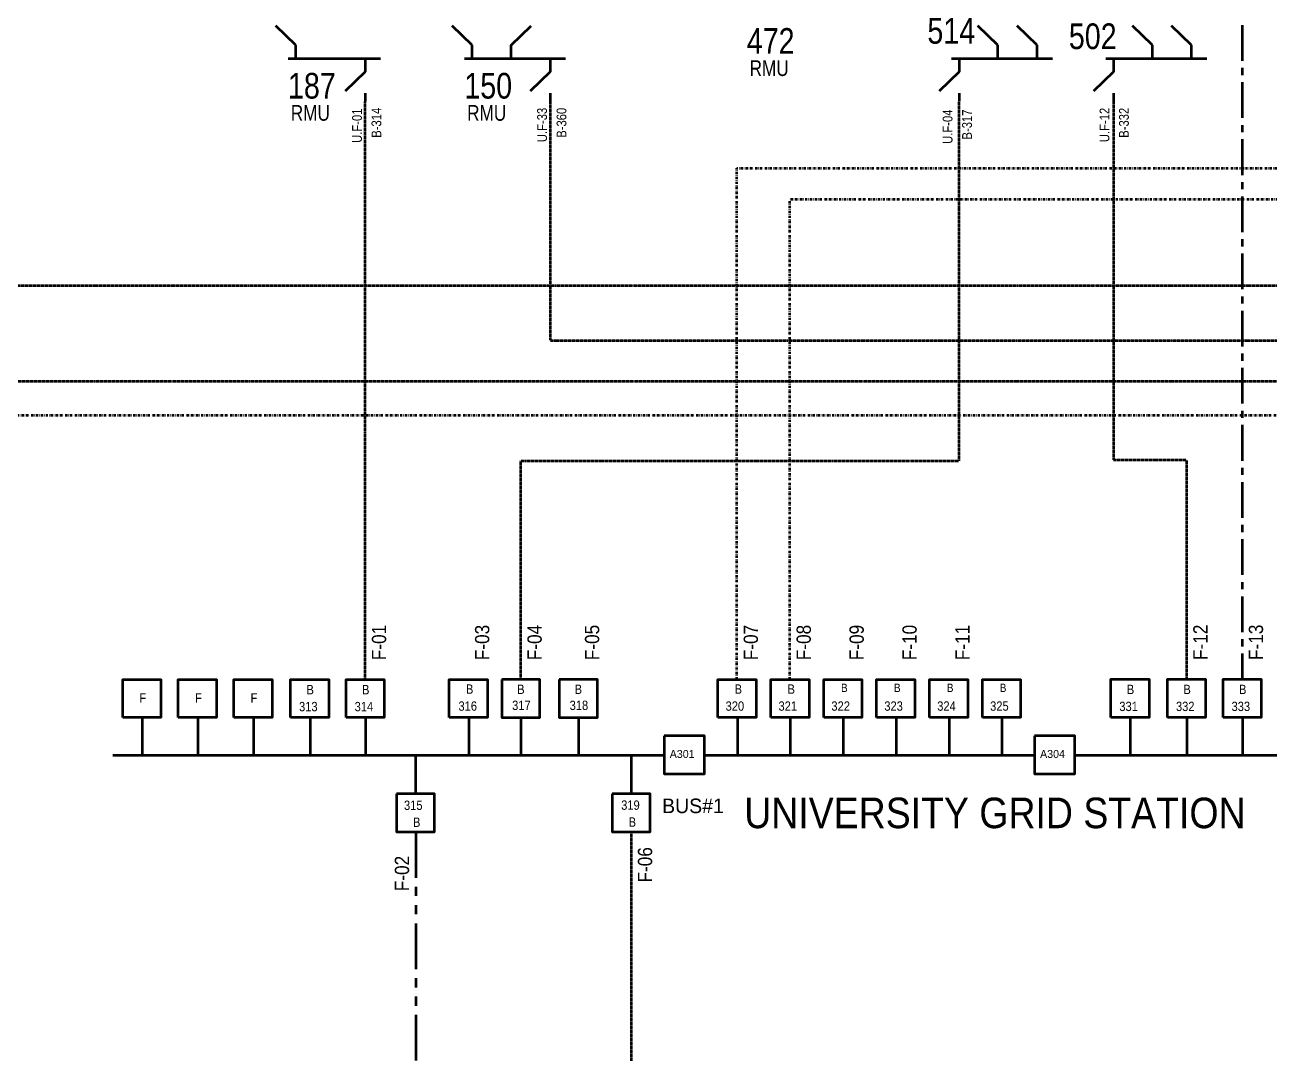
# Model space of a CAD drawing. Header units: metres. Extents: x 65984 to 144644, y -19036 to 23726.
# Drawn here: x 109107.8 to 109543.9, y 19813.6 to 20173.9 of the extents above; entities that cross this region are included whole.
import ezdxf
from ezdxf.enums import TextEntityAlignment as Align

# ---------------------------------------------------------------- set-up
doc = ezdxf.new("R2010")
doc.units = ezdxf.units.M
doc.header["$MEASUREMENT"] = 0
for name, pattern in [('( Center )', [2, 1.25, -0.25, 0.25, -0.25]), ('( Phantom )', [2.5, 1.25, -0.25, 0.25, -0.25, 0.25, -0.25]), ('DGN Style 3', [0.013877, 0, -0.013877]), ('DGN Style 4', [1.6, 0.8, -0.4, 0, -0.4])]:
    doc.linetypes.add(name, pattern=pattern)
for name, color, linetype, lineweight in [('d_eos', 111, 'Continuous', 40), ('d_eos no', 121, 'Continuous', 40), ('d_switch', 95, 'Continuous', 40), ('d_ug cable', 95, 'Continuous', 40), ('FDR  2  19', 172, 'Continuous', 40), ('GRID STATION  04', 7, 'Continuous', 40), ('GRID STATION 01', 7, 'Continuous', 40)]:
    doc.layers.add(name, color=color, linetype=linetype, lineweight=lineweight)
doc.styles.add('NASKHF', font='naskhf.shx', dxfattribs={"height": 8})
doc.styles.add('Style-Arial', font='arial.ttf')
doc.styles.add('Style-ENGINEERING', font='ENGINEERING.shx')
doc.styles.add('Style-msdefault', font='msdefault.shx')

msp = doc.modelspace()

# ---------------------------------------------------------------- linework, layer by layer
at = {"layer": 'd_eos', "color": 7, "linetype": 'Continuous', "lineweight": 211, "ltscale": 0.638341}
for p, q in [((109202.66, 20166.76), (109195.65, 20173.56)), ((109264.41, 20166.76), (109257.41, 20173.56)), ((109278.03, 20166.76), (109285.03, 20173.55)), ((109448.53, 20166.76), (109441.53, 20173.56)), ((109462.25, 20166.76), (109455.25, 20173.56)), ((109502.63, 20166.76), (109495.63, 20173.56)), ((109516.35, 20166.76), (109509.35, 20173.56)), ((109202.65, 20162.11), (109202.66, 20166.76)), ((109264.41, 20162.11), (109264.41, 20166.76)), ((109278.03, 20162.11), (109278.03, 20166.76)), ((109448.53, 20162.11), (109448.53, 20166.76)), ((109462.25, 20162.11), (109462.25, 20166.76)), ((109502.63, 20162.11), (109502.63, 20166.76)), ((109516.35, 20162.11), (109516.35, 20166.76)), ((109199.99, 20162.11), (109232.31, 20162.11)), ((109226.94, 20162.11), (109226.94, 20157.46)), ((109261.74, 20162.11), (109297.12, 20162.11)), ((109291.75, 20162.11), (109291.75, 20157.46)), ((109432.25, 20162.11), (109467.62, 20162.11)), ((109434.91, 20162.11), (109434.91, 20157.46)), ((109486.35, 20162.11), (109521.72, 20162.11)), ((109489.01, 20162.11), (109489.01, 20157.46)), ((109226.94, 20157.46), (109219.94, 20150.66)), ((109291.75, 20157.46), (109284.75, 20150.66)), ((109434.91, 20157.46), (109427.91, 20150.67)), ((109489.01, 20157.46), (109482.01, 20150.67)), ((109226.94, 20150.02), (109226.94, 20147.19)), ((109291.75, 20150.02), (109291.75, 20147.19)), ((109434.92, 20150.02), (109434.92, 20147.19)), ((109489.01, 20150.02), (109489.01, 20147.19))]:
    msp.add_line(p, q, dxfattribs=at)
at = {"layer": 'd_ug cable', "color": 121, "linetype": '( Center )', "lineweight": 158, "ltscale": 10, "flags": 128}
msp.add_lwpolyline([(109318.3, 20478.08), (109534.06, 20478.08), (109534.06, 19944.88)], dxfattribs=at)
at = {"layer": 'd_ug cable', "color": 5, "linetype": 'DGN Style 4', "lineweight": 53, "flags": 128}
msp.add_lwpolyline([(109357.15, 19944.8), (109357.15, 20123.76), (109550.15, 20123.76), (109550.15, 20178.64), (109585.42, 20178.64)], dxfattribs=at)
at = {"layer": 'd_ug cable', "color": 3, "linetype": 'DGN Style 3', "lineweight": 100, "flags": 128}
msp.add_lwpolyline([(109226.94, 19944.8), (109226.94, 20147.19), (109226.94, 20147.19), (109226.94, 20147.19)], dxfattribs=at)
at = {"layer": 'd_ug cable', "color": 234, "linetype": 'DGN Style 3', "lineweight": 100, "flags": 128}
msp.add_lwpolyline([(109281.43, 19944.8), (109281.43, 20021.24), (109434.92, 20021.24), (109434.92, 20147.19)], dxfattribs=at)
at = {"layer": 'd_ug cable', "color": 5, "linetype": 'DGN Style 3', "lineweight": 100, "flags": 128}
msp.add_lwpolyline([(109489.01, 20147.19), (109489.01, 20021.59), (109514.59, 20021.59), (109514.59, 19944.88)], dxfattribs=at)
at = {"layer": 'd_ug cable', "color": 121, "linetype": 'DGN Style 4', "lineweight": 53, "flags": 128}
msp.add_lwpolyline([(109375.68, 19944.8), (109375.68, 20112.9), (109591.41, 20112.9)], dxfattribs=at)
at = {"layer": 'd_ug cable', "color": 98, "linetype": 'DGN Style 3', "lineweight": 140, "flags": 128}
msp.add_lwpolyline([(109088.58, 20082.7), (110247.73, 20082.7)], dxfattribs=at)
at = {"layer": 'd_ug cable', "color": 6, "linetype": 'DGN Style 4', "lineweight": 53, "flags": 128}
msp.add_lwpolyline([(109662.72, 19944.85), (109662.72, 20037.17), (108894.94, 20037.18), (108894.94, 20013.72)], dxfattribs=at)
at = {"layer": 'd_ug cable', "color": 1, "linetype": 'DGN Style 3', "lineweight": 100, "flags": 128}
msp.add_lwpolyline([(109320.1, 19891.37), (109320.1, 19745.41), (110237.01, 19745.41), (110237.01, 19941.37)], dxfattribs=at)
at = {"layer": 'd_ug cable', "color": 251, "linetype": '( Phantom )', "lineweight": 140, "ltscale": 12.802868, "flags": 128}
msp.add_lwpolyline([(109244.68, 19891.37), (109244.68, 19776.63), (110449.59, 19776.63), (110449.59, 19891.52)], dxfattribs=at)
at = {"layer": 'FDR  2  19', "color": 6, "linetype": 'DGN Style 3', "lineweight": 53, "flags": 128}
msp.add_lwpolyline([(109291.75, 20147.19), (109291.75, 20063.47), (109977.77, 20063.47), (109977.77, 19944.8)], dxfattribs=at)
at = {"layer": 'FDR  2  19', "color": 1, "linetype": 'DGN Style 3', "lineweight": 53, "flags": 128}
msp.add_lwpolyline([(108847.03, 20014.85), (108847.03, 20049.15), (109940.71, 20049.14), (109940.71, 19944.8)], dxfattribs=at)
at = {"layer": 'GRID STATION  04', "color": 214, "linetype": 'Continuous', "lineweight": 70, "ltscale": 0.482743}
for p, q in [((109148.86, 19931.42), (109148.86, 19918.03)), ((109168.32, 19931.42), (109168.32, 19918.03)), ((109187.78, 19931.42), (109187.78, 19918.03)), ((109494.9, 19931.5), (109494.9, 19918.11))]:
    msp.add_line(p, q, dxfattribs=at)
at = {"layer": 'GRID STATION  04', "color": 121, "linetype": 'Continuous', "lineweight": 70, "ltscale": 0.482743}
for p, q in [((109207.62, 19931.42), (109207.62, 19918.03)), ((109227.08, 19931.42), (109227.08, 19918.03)), ((109263.2, 19931.42), (109263.2, 19918.03)), ((109357.29, 19931.42), (109357.29, 19918.03)), ((109375.82, 19931.42), (109375.82, 19918.03)), ((109394.35, 19931.42), (109394.35, 19918.03)), ((109412.88, 19931.42), (109412.88, 19918.03)), ((109431.41, 19931.42), (109431.41, 19918.03)), ((109449.94, 19931.42), (109449.94, 19918.03)), ((109534.2, 19931.5), (109534.2, 19918.11)), ((109244.68, 19904.76), (109244.68, 19918.14))]:
    msp.add_line(p, q, dxfattribs=at)
at = {"layer": 'GRID STATION  04', "color": 218, "linetype": 'Continuous', "lineweight": 70, "ltscale": 0.482743}
for p, q in [((109281.57, 19918.03), (109281.57, 19931.42)), ((109301.71, 19918.03), (109301.71, 19931.42))]:
    msp.add_line(p, q, dxfattribs=at)
at = {"layer": 'GRID STATION  04', "color": 5, "linetype": 'Continuous', "lineweight": 70, "ltscale": 0.482743}
msp.add_line((109514.73, 19931.5), (109514.73, 19918.11), dxfattribs=at)
at = {"layer": 'GRID STATION  04', "color": 121, "linetype": 'Continuous', "lineweight": 211, "ltscale": 0.482743}
for p, q in [((109331.67, 19918.09), (109138.6, 19918.09)), ((109461.37, 19918.09), (109345.73, 19918.09)), ((109600.18, 19918.09), (109475.43, 19918.09))]:
    msp.add_line(p, q, dxfattribs=at)
at = {"layer": 'GRID STATION  04', "color": 251, "linetype": 'Continuous', "lineweight": 70, "ltscale": 0.482743}
msp.add_line((109320.24, 19904.75), (109320.24, 19918.14), dxfattribs=at)
at = {"layer": 'GRID STATION  04', "color": 214, "linetype": 'Continuous', "lineweight": 70, "ltscale": 0.482743, "flags": 128}
for points in [[(109142.03, 19931.42), (109142.03, 19944.8), (109155.41, 19944.8), (109155.41, 19931.42)], [(109161.49, 19931.42), (109161.49, 19944.8), (109174.87, 19944.8), (109174.87, 19931.42)], [(109180.95, 19931.42), (109180.95, 19944.8), (109194.34, 19944.8), (109194.34, 19931.42)], [(109488.07, 19931.5), (109488.07, 19944.88), (109501.45, 19944.88), (109501.45, 19931.5)]]:
    msp.add_lwpolyline(points, close=True, dxfattribs=at)
at = {"layer": 'GRID STATION  04', "color": 121, "linetype": 'Continuous', "lineweight": 70, "ltscale": 0.482743, "flags": 128}
for points in [[(109200.79, 19931.42), (109200.79, 19944.8), (109214.17, 19944.8), (109214.17, 19931.42)], [(109220.25, 19931.42), (109220.25, 19944.8), (109233.63, 19944.8), (109233.63, 19931.42)], [(109256.37, 19931.42), (109256.37, 19944.8), (109269.76, 19944.8), (109269.76, 19931.42)], [(109350.46, 19931.42), (109350.46, 19944.8), (109363.85, 19944.8), (109363.85, 19931.42)], [(109368.99, 19931.42), (109368.99, 19944.8), (109382.37, 19944.8), (109382.37, 19931.42)], [(109387.52, 19931.42), (109387.52, 19944.8), (109400.9, 19944.8), (109400.9, 19931.42)], [(109406.05, 19931.42), (109406.05, 19944.8), (109419.43, 19944.8), (109419.43, 19931.42)], [(109424.58, 19931.42), (109424.58, 19944.8), (109437.96, 19944.8), (109437.96, 19931.42)], [(109443.11, 19931.42), (109443.11, 19944.8), (109456.49, 19944.8), (109456.49, 19931.42)], [(109527.37, 19931.5), (109527.37, 19944.88), (109540.75, 19944.88), (109540.75, 19931.5)], [(109237.85, 19904.76), (109237.85, 19891.37), (109251.23, 19891.37), (109251.23, 19904.76)]]:
    msp.add_lwpolyline(points, close=True, dxfattribs=at)
at = {"layer": 'GRID STATION  04', "color": 218, "linetype": 'Continuous', "lineweight": 70, "ltscale": 0.482743, "flags": 128}
for points in [[(109274.74, 19944.8), (109274.74, 19931.42), (109288.12, 19931.42), (109288.12, 19944.8)], [(109294.88, 19944.8), (109294.88, 19931.42), (109308.26, 19931.42), (109308.26, 19944.8)]]:
    msp.add_lwpolyline(points, close=True, dxfattribs=at)
at = {"layer": 'GRID STATION  04', "color": 5, "linetype": 'Continuous', "lineweight": 70, "ltscale": 0.482743, "flags": 128}
msp.add_lwpolyline([(109507.9, 19931.5), (109507.9, 19944.88), (109521.28, 19944.88), (109521.28, 19931.5)], close=True, dxfattribs=at)
at = {"layer": 'GRID STATION  04', "color": 121, "linetype": 'Continuous', "lineweight": 53, "ltscale": 0.482743, "flags": 128}
for points in [[(109331.67, 19925.08), (109331.67, 19911.7), (109345.73, 19911.7), (109345.73, 19925.08)], [(109461.37, 19925.08), (109461.37, 19911.7), (109475.43, 19911.7), (109475.43, 19925.08)]]:
    msp.add_lwpolyline(points, close=True, dxfattribs=at)
at = {"layer": 'GRID STATION  04', "color": 251, "linetype": 'Continuous', "lineweight": 70, "ltscale": 0.482743, "flags": 128}
msp.add_lwpolyline([(109313.41, 19904.75), (109313.41, 19891.37), (109326.79, 19891.37), (109326.79, 19904.75)], close=True, dxfattribs=at)

# ---------------------------------------------------------------- texts
at = {"layer": 'd_eos no', "color": 7, "linetype": 'Continuous', "lineweight": 140, "style": 'Style-msdefault', "width": 0.833333}
for s, p in [('514', (109423.83, 20176.3)), ('502', (109473.37, 20174.41)), ('472', (109360.58, 20172.76)), ('187', (109199.9, 20157.09)), ('150', (109261.66, 20157.09))]:
    msp.add_text(s, height=9, dxfattribs=at).set_placement(p, align=Align.TOP_LEFT)
at = {"layer": 'd_eos no', "color": 7, "linetype": 'Continuous', "lineweight": 53, "style": 'Style-msdefault', "width": 0.818182}
for p in [(109361.56, 20161.49), (109200.88, 20145.83), (109262.64, 20145.83)]:
    msp.add_text('RMU', height=5.5, dxfattribs=at).set_placement(p, align=Align.TOP_LEFT)
at = {"layer": 'd_switch', "color": 1, "linetype": 'Continuous', "lineweight": 30, "style": 'Style-ENGINEERING', "width": 0.857143}
for s, p in [('U.F-01', (109222.36, 20144.62)), ('B-314', (109229.16, 20144.87)), ('U.F-33', (109287.17, 20144.87)), ('B-360', (109293.97, 20144.88)), ('U.F-04', (109429.19, 20144.27)), ('B-317', (109435.99, 20144.27)), ('U.F-12', (109484.14, 20144.87)), ('B-332', (109490.94, 20144.87))]:
    msp.add_text(s, height=3.43, rotation=89.9925, dxfattribs=at).set_placement(p, align=Align.TOP_RIGHT)
at = {"layer": 'd_switch', "color": 2, "linetype": 'Continuous', "lineweight": 30, "style": 'Style-msdefault', "width": 0.9}
for s, p in [('F-01', (109229.28, 19951.51)), ('F-03', (109265.4, 19951.51)), ('F-04', (109283.76, 19951.51)), ('F-05', (109303.9, 19951.51)), ('F-07', (109359.49, 19951.51)), ('F-08', (109378.02, 19951.51)), ('F-09', (109396.55, 19951.51)), ('F-10', (109415.08, 19951.51)), ('F-11', (109433.6, 19951.5)), ('F-12', (109516.93, 19951.58)), ('F-13', (109536.39, 19951.58))]:
    msp.add_text(s, height=5, rotation=90, dxfattribs=at).set_placement(p, align=Align.TOP_LEFT)
msp.add_text('F-06', height=5, rotation=90, dxfattribs=at).set_placement((109322.43, 19886.06), align=Align.TOP_RIGHT)
at = {"layer": 'd_switch', "color": 2, "linetype": 'Continuous', "lineweight": 30, "insert": (109237.31, 19870.64), "char_height": 5, "attachment_point": 1, "rotation": 90, "style": 'NASKHF'}
msp.add_mtext('\\Fmsdefault;\\H1x;\\W0.9;F-02\\P', dxfattribs=at)
at = {"layer": 'GRID STATION  04', "color": 121, "linetype": 'Continuous', "lineweight": 70, "style": 'Style-msdefault', "width": 0.888889}
for s, height, p in [('B', 3.28, (109206.38, 19942.83)), ('B', 3.28, (109225.84, 19942.83)), ('B', 3.28, (109262.22, 19943.02)), ('B', 3.28, (109356.31, 19943.02)), ('B', 3.28, (109374.84, 19943.02)), ('B', 2.91, (109393.6, 19943.28)), ('B', 2.91, (109412.13, 19943.28)), ('B', 2.91, (109430.66, 19943.28)), ('B', 2.91, (109449.19, 19943.28)), ('B', 3.28, (109493.66, 19942.91)), ('B', 3.28, (109532.96, 19942.91)), ('313', 3.278, (109203.77, 19936.9)), ('314', 3.278, (109223.23, 19936.9)), ('316', 3.278, (109259.6, 19937.09)), ('320', 3.278, (109353.15, 19937.09)), ('321', 3.278, (109371.68, 19937.09)), ('322', 3.278, (109390.21, 19937.09)), ('323', 3.278, (109408.74, 19937.09)), ('324', 3.278, (109427.27, 19937.09)), ('325', 3.278, (109445.8, 19937.09)), ('331', 3.278, (109491.05, 19936.98)), ('333', 3.278, (109530.35, 19936.98))]:
    msp.add_text(s, height=height, dxfattribs=at).set_placement(p, align=Align.TOP_LEFT)
at = {"layer": 'GRID STATION  04', "color": 218, "linetype": 'Continuous', "lineweight": 70, "style": 'Style-msdefault', "width": 0.888889}
for s, height, p in [('B', 3.28, (109280.16, 19942.97)), ('B', 3.28, (109300.3, 19942.97)), ('317', 3.278, (109278.4, 19937.35)), ('318', 3.278, (109298.54, 19937.35))]:
    msp.add_text(s, height=height, dxfattribs=at).set_placement(p, align=Align.TOP_LEFT)
at = {"layer": 'GRID STATION  04', "color": 5, "linetype": 'Continuous', "lineweight": 70, "style": 'Style-msdefault', "width": 0.888889}
for s, height, p in [('B', 3.28, (109513.49, 19942.91)), ('F', 3.28, (109147.87, 19939.93)), ('F', 3.28, (109167.34, 19939.93)), ('F', 3.28, (109186.8, 19939.93)), ('332', 3.278, (109510.88, 19936.98))]:
    msp.add_text(s, height=height, dxfattribs=at).set_placement(p, align=Align.TOP_LEFT)
at = {"layer": 'GRID STATION  04', "color": 121, "linetype": 'Continuous', "lineweight": 40, "style": 'Style-msdefault'}
for s, p in [('A301', (109333.6, 19920.07)), ('A304', (109463.3, 19920.07))]:
    msp.add_text(s, height=2.783, dxfattribs=at).set_placement(p, align=Align.TOP_LEFT)
at = {"layer": 'GRID STATION  04', "color": 121, "linetype": 'Continuous', "lineweight": 70, "style": 'Style-msdefault'}
msp.add_text('BUS#1', height=5.1, dxfattribs=at).set_placement((109330.92, 19903.07), align=Align.TOP_LEFT)
at = {"layer": 'GRID STATION  04', "color": 121, "linetype": 'Continuous', "lineweight": 70, "style": 'Style-msdefault', "width": 0.888889}
msp.add_text('315', height=3.278, rotation=360, dxfattribs=at).set_placement((109240.53, 19899.08))
at = {"layer": 'GRID STATION  04', "color": 251, "linetype": 'Continuous', "lineweight": 70, "style": 'Style-msdefault', "width": 0.888889}
for s, height, p in [('319', 3.278, (109316.59, 19899.14)), ('B', 3.28, (109319.2, 19893.21))]:
    msp.add_text(s, height=height, dxfattribs=at).set_placement(p)
at = {"layer": 'GRID STATION  04', "color": 121, "linetype": 'Continuous', "lineweight": 70, "style": 'Style-msdefault', "width": 0.888889}
msp.add_text('B', height=3.28, dxfattribs=at).set_placement((109243.69, 19893.15))
at = {"layer": 'GRID STATION 01', "linetype": 'Continuous', "lineweight": 40, "style": 'Style-Arial', "width": 0.877058}
msp.add_text('UNIVERSITY GRID STATION', height=10.7029, dxfattribs=at).set_placement((109447.48, 19898.05), align=Align.MIDDLE_CENTER)

doc.saveas('drawing.dxf')
